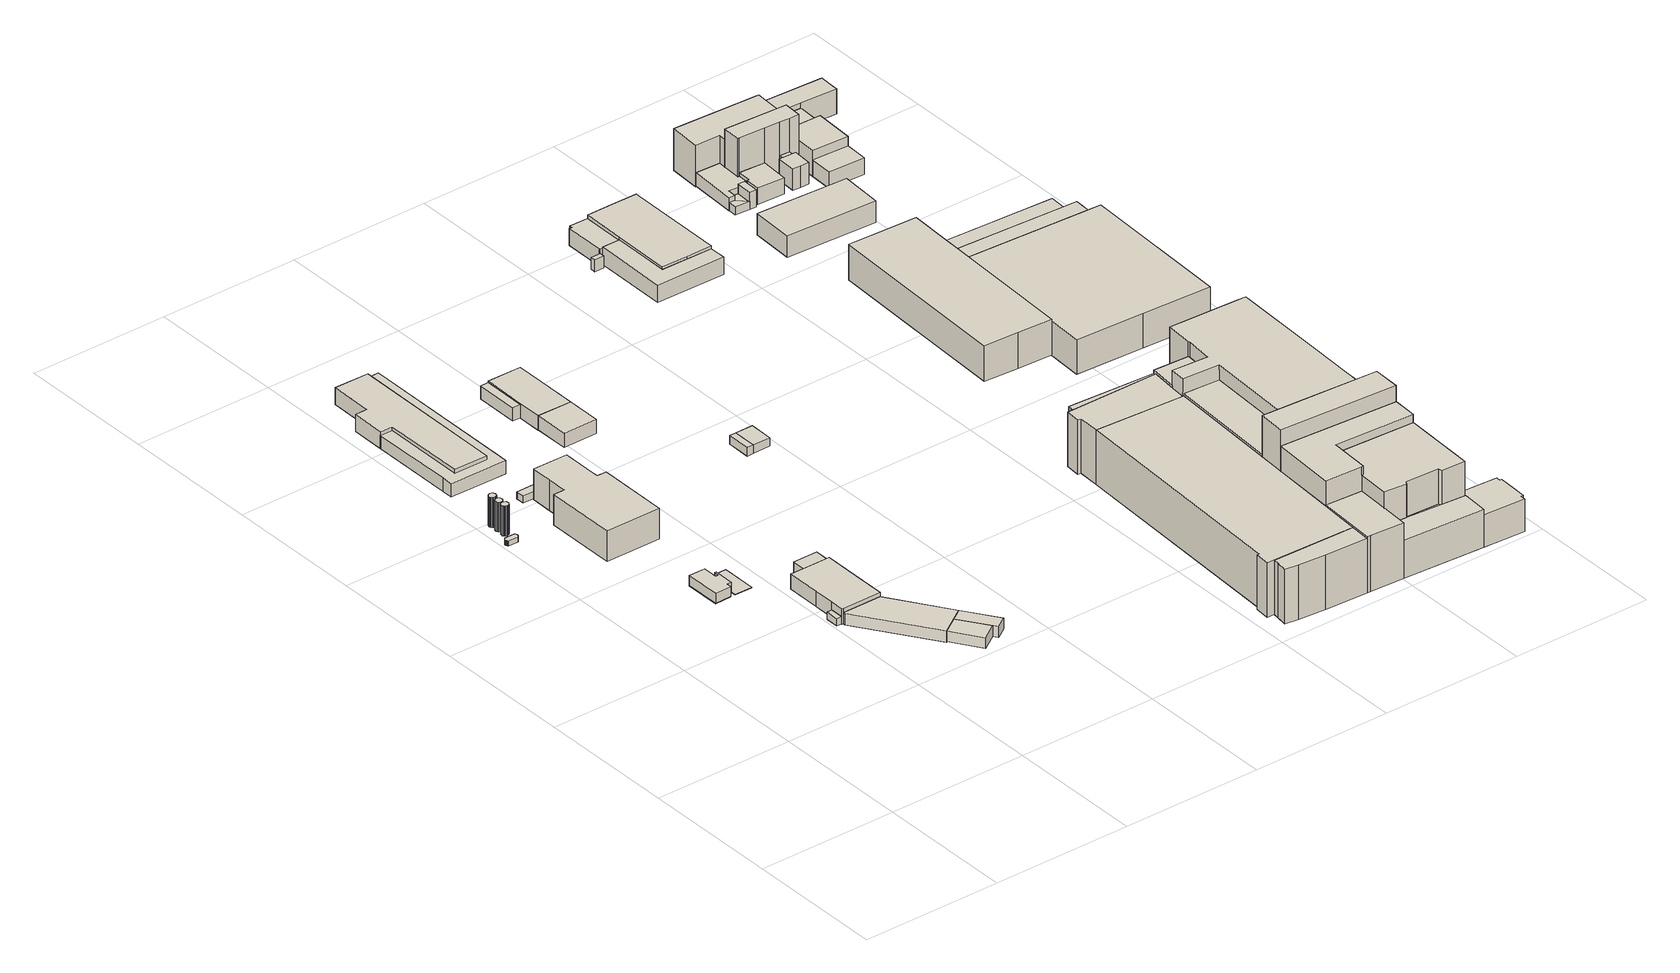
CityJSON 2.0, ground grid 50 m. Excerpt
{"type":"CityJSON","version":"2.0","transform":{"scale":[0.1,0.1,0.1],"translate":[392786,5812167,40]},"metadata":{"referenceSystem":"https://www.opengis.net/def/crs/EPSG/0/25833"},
"CityObjects":{
"building1":{"type":"Building","attributes":{"Gemeindeschluessel":"11000008","BezugspunktDach":"2200","function":"31001_2140","measuredHeight":1.79,"storeysAboveGround":1},"address":[{"country":"Germany","locality":"Berlin","thoroughfareNumber":"107 (11)","thoroughfareName":"Gradestraße"}],"geometry":[{"type":"Solid","lod":"1","boundaries":[[[[0,1,2,3,4,5,6,7,8,9,10,11,12,13,14,15]],[[16,17,18,19,20,21,22,23,24,25,26,27,28,29,30,31]],[[16,31,15,14]],[[17,16,14,13]],[[18,17,13,12]],[[19,18,12,11]],[[20,19,11,10]],[[21,20,10,9]],[[22,21,9,8]],[[23,22,8,7]],[[24,23,7,6]],[[25,24,6,5]],[[26,25,5,4]],[[27,26,4,3]],[[28,27,3,2]],[[29,28,2,1]],[[30,29,1,0]],[[31,30,0,15]]]]}]},
"building2":{"type":"Building","attributes":{"Gemeindeschluessel":"11000008","BezugspunktDach":"2200","function":"31001_2140","measuredHeight":10.68,"storeysAboveGround":2},"address":[{"country":"Germany","locality":"Berlin","thoroughfareNumber":"107 (10)","thoroughfareName":"Gradestraße"}],"geometry":[{"type":"Solid","lod":"1","boundaries":[[[[32,33,34,35,36,37,38,39,40,41,42,43,44,45,46,47,48,49,50,51,52]],[[53,54,55,56,57,58,59,60,61,62,63,64,65,66,67,68,69,70,71,72,73]],[[53,73,52,51]],[[54,53,51,50]],[[55,54,50,49]],[[56,55,49,48]],[[57,56,48,47]],[[58,57,47,46]],[[59,58,46,45]],[[60,59,45,44]],[[61,60,44,43]],[[62,61,43,42]],[[63,62,42,41]],[[64,63,41,40]],[[65,64,40,39]],[[66,65,39,38]],[[67,66,38,37]],[[68,67,37,36]],[[69,68,36,35]],[[70,69,35,34]],[[71,70,34,33]],[[72,71,33,32]],[[73,72,32,52]]]]}]},
"building3":{"type":"Building","attributes":{"Gemeindeschluessel":"11000008","BezugspunktDach":"2200","function":"31001_2140","measuredHeight":10.46,"storeysAboveGround":2},"address":[{"country":"Germany","locality":"Berlin","thoroughfareNumber":"107 (9)","thoroughfareName":"Gradestraße"}],"geometry":[{"type":"Solid","lod":"1","boundaries":[[[[74,75,76,77,78,79,80,81,82,83,84,85,86,87,88,89,90,91,92,93]],[[94,95,96,97,98,99,100,101,102,103,104,105,106,107,108,109,110,111,112,113]],[[94,113,93,92]],[[95,94,92,91]],[[96,95,91,90]],[[97,96,90,89]],[[98,97,89,88]],[[99,98,88,87]],[[100,99,87,86]],[[101,100,86,85]],[[102,101,85,84]],[[103,102,84,83]],[[104,103,83,82]],[[105,104,82,81]],[[106,105,81,80]],[[107,106,80,79]],[[108,107,79,78]],[[109,108,78,77]],[[110,109,77,76]],[[111,110,76,75]],[[112,111,75,74]],[[113,112,74,93]]]]}]},
"building4":{"type":"Building","attributes":{"Gemeindeschluessel":"11000008","BezugspunktDach":"2200","function":"31001_2140","measuredHeight":10.64,"storeysAboveGround":2},"address":[{"country":"Germany","locality":"Berlin","thoroughfareNumber":"107 (8)","thoroughfareName":"Gradestraße"}],"geometry":[{"type":"Solid","lod":"1","boundaries":[[[[114,115,116,117,118,119,120,121,122,123,124,125,126,127,128,129,130,131,132,133]],[[134,135,136,137,138,139,140,141,142,143,144,145,146,147,148,149,150,151,152,153]],[[134,153,133,132]],[[135,134,132,131]],[[136,135,131,130]],[[137,136,130,129]],[[138,137,129,128]],[[139,138,128,127]],[[140,139,127,126]],[[141,140,126,125]],[[142,141,125,124]],[[143,142,124,123]],[[144,143,123,122]],[[145,144,122,121]],[[146,145,121,120]],[[147,146,120,119]],[[148,147,119,118]],[[149,148,118,117]],[[150,149,117,116]],[[151,150,116,115]],[[152,151,115,114]],[[153,152,114,133]]]]}]},
"building5":{"type":"Building","attributes":{"Gemeindeschluessel":"11000008","function":"31001_2141"},"address":[{"country":"Germany","locality":"Berlin","thoroughfareNumber":"107 (6)","thoroughfareName":"Gradestraße"}],"children":["building5-1","building5-2"]},
"building5-1":{"type":"BuildingPart","attributes":{"BezugspunktDach":"2200","measuredHeight":0.212,"storeysAboveGround":2},"parents":["building5"],"geometry":[{"type":"Solid","lod":"1","boundaries":[[[[154,155,156,157,158,159,160,161,162,163,164,165,166,167]],[[168,169,170,171,172,173,174,175,176,177,178,179,180,181]],[[168,181,167,166]],[[169,168,166,165]],[[170,169,165,164]],[[171,170,164,163]],[[172,171,163,162]],[[173,172,162,161]],[[174,173,161,160]],[[175,174,160,159]],[[176,175,159,158]],[[177,176,158,157]],[[178,177,157,156]],[[179,178,156,155]],[[180,179,155,154]],[[181,180,154,167]]]]}]},
"building5-2":{"type":"BuildingPart","attributes":{"BezugspunktDach":"2200","measuredHeight":3.53,"storeysAboveGround":2},"parents":["building5"],"geometry":[{"type":"Solid","lod":"1","boundaries":[[[[182,183,184,185,186,187,188,189,190,191]],[[192,193,194,195,196,197,198,199,200,201]],[[192,201,191,190]],[[193,192,190,189]],[[194,193,189,188]],[[195,194,188,187]],[[196,195,187,186]],[[197,196,186,185]],[[198,197,185,184]],[[199,198,184,183]],[[200,199,183,182]],[[201,200,182,191]]]]}]},
"building6":{"type":"Building","attributes":{"Gemeindeschluessel":"11000008","BezugspunktDach":"2200","function":"51009_1610","measuredHeight":2.56,"storeysAboveGround":0},"address":[{"country":"Germany","locality":"Berlin"}],"geometry":[{"type":"Solid","lod":"1","boundaries":[[[[202,203,204,205]],[[206,207,208,209]],[[206,209,205,204]],[[207,206,204,203]],[[208,207,203,202]],[[209,208,202,205]]]]}]},
"building7":{"type":"Building","attributes":{"Gemeindeschluessel":"11000008","BezugspunktDach":"2200","function":"31001_2111","measuredHeight":10.96,"storeysAboveGround":4},"address":[{"country":"Germany","locality":"Berlin","thoroughfareNumber":"107 (3)","thoroughfareName":"Gradestraße"}],"geometry":[{"type":"Solid","lod":"1","boundaries":[[[[210,211,212,213,214,215,216,217,218,219,220,221]],[[222,223,224,225,226,227,228,229,230,231,232,233]],[[222,233,221,220]],[[223,222,220,219]],[[224,223,219,218]],[[225,224,218,217]],[[226,225,217,216]],[[227,226,216,215]],[[228,227,215,214]],[[229,228,214,213]],[[230,229,213,212]],[[231,230,212,211]],[[232,231,211,210]],[[233,232,210,221]]]]}]},
"building8":{"type":"Building","attributes":{"Gemeindeschluessel":"11000008","BezugspunktDach":"2200","function":"31001_2523","measuredHeight":2.46,"storeysAboveGround":1},"address":[{"country":"Germany","locality":"Berlin","thoroughfareNumber":"107 (15)","thoroughfareName":"Gradestraße"}],"geometry":[{"type":"Solid","lod":"1","boundaries":[[[[234,235,236,237]],[[238,239,240,241]],[[238,241,237,236]],[[239,238,236,235]],[[240,239,235,234]],[[241,240,234,237]]]]}]},
"building9":{"type":"Building","attributes":{"Gemeindeschluessel":"11000008","BezugspunktDach":"2200","function":"31001_2111","measuredHeight":6.05,"storeysAboveGround":2},"address":[{"country":"Germany","locality":"Berlin","thoroughfareNumber":"107 (1)","thoroughfareName":"Gradestraße"}],"geometry":[{"type":"Solid","lod":"1","boundaries":[[[[242,243,244,245,246,247,248,249,250]],[[251,252,253,254,255,256,257,258,259]],[[251,259,250,249]],[[252,251,249,248]],[[253,252,248,247]],[[254,253,247,246]],[[255,254,246,245]],[[256,255,245,244]],[[257,256,244,243]],[[258,257,243,242]],[[259,258,242,250]]]]}]},
"building10":{"type":"Building","attributes":{"Gemeindeschluessel":"11000008","BezugspunktDach":"2200","function":"31001_2111","measuredHeight":4.06,"storeysAboveGround":1},"address":[{"country":"Germany","locality":"Berlin","thoroughfareNumber":"107 (13)","thoroughfareName":"Gradestraße"}],"geometry":[{"type":"Solid","lod":"1","boundaries":[[[[260,261,262,263,264,265]],[[266,267,268,269,270,271]],[[266,271,265,264]],[[267,266,264,263]],[[268,267,263,262]],[[269,268,262,261]],[[270,269,261,260]],[[271,270,260,265]]]]}]},
"building11":{"type":"Building","attributes":{"Gemeindeschluessel":"11000008","BezugspunktDach":"2200","function":"51009_1610","measuredHeight":4.84,"storeysAboveGround":0},"address":[{"country":"Germany","locality":"Berlin"}],"geometry":[{"type":"Solid","lod":"1","boundaries":[[[[272,273,274,275,276,277,278,279,280,281,282]],[[283,284,285,286,287,288,289,290,291,292,293]],[[283,293,282,281]],[[284,283,281,280]],[[285,284,280,279]],[[286,285,279,278]],[[287,286,278,277]],[[288,287,277,276]],[[289,288,276,275]],[[290,289,275,274]],[[291,290,274,273]],[[292,291,273,272]],[[293,292,272,282]]]]}]},
"building12":{"type":"Building","attributes":{"Gemeindeschluessel":"11000008","function":"31001_2120"},"address":[{"country":"Germany","locality":"Berlin","thoroughfareNumber":"107 (7)","thoroughfareName":"Gradestraße"}],"children":["building12-1","building12-2"]},
"building12-1":{"type":"BuildingPart","attributes":{"BezugspunktDach":"2200","measuredHeight":6.55,"storeysAboveGround":2},"parents":["building12"],"geometry":[{"type":"Solid","lod":"1","boundaries":[[[[294,295,296,297,298,299,300,301,302,303]],[[208,207,304,305,306,307,308,309,310,311]],[[208,311,303,302]],[[207,208,302,301]],[[304,207,301,300]],[[305,304,300,299]],[[306,305,299,298]],[[307,312,313,306,298,297]],[[308,307,297,296]],[[309,308,296,295]],[[310,309,295,294]],[[311,310,294,303]],[[306,313,312,307]]]]}]},
"building12-2":{"type":"BuildingPart","attributes":{"BezugspunktDach":"2200","measuredHeight":4.3,"storeysAboveGround":2},"parents":["building12"],"geometry":[{"type":"Solid","lod":"1","boundaries":[[[[312,314,315,313]],[[316,317,307,306]],[[316,306,313,315]],[[317,316,315,314]],[[307,317,314,312]],[[306,307,312,313]]]]}]},
"building13":{"type":"Building","attributes":{"Gemeindeschluessel":"11000008","BezugspunktDach":"2200","function":"51009_1610","measuredHeight":3,"storeysAboveGround":0},"address":[{"country":"Germany","locality":"Berlin"}],"geometry":[{"type":"Solid","lod":"1","boundaries":[[[[318,319,320,321]],[[322,323,324,325]],[[322,325,321,320]],[[323,322,320,319]],[[324,323,319,318]],[[325,324,318,321]]]]}]},
"building14":{"type":"Building","attributes":{"Gemeindeschluessel":"11000008","BezugspunktDach":"2200","function":"31001_2142","measuredHeight":3.82,"storeysAboveGround":1},"address":[{"country":"Germany","locality":"Berlin","thoroughfareNumber":"107 (14)","thoroughfareName":"Gradestraße"}],"geometry":[{"type":"Solid","lod":"1","boundaries":[[[[326,327,261,260]],[[328,329,330,331]],[[328,331,260,261]],[[329,328,261,327]],[[330,329,327,326]],[[331,330,326,260]]]]}]},
"building15":{"type":"Building","attributes":{"Gemeindeschluessel":"11000008","BezugspunktDach":"2200","function":"51009_1610","measuredHeight":3.91,"storeysAboveGround":0},"address":[{"country":"Germany","locality":"Berlin"}],"geometry":[{"type":"Solid","lod":"1","boundaries":[[[[327,332,333,262,261]],[[334,335,336,337,338]],[[334,338,261,262]],[[335,334,262,333]],[[336,335,333,332]],[[337,336,332,327]],[[338,337,327,261]]]]}]},
"building16":{"type":"Building","attributes":{"Gemeindeschluessel":"11000008","BezugspunktDach":"2200","function":"51009_1610","measuredHeight":4.75,"storeysAboveGround":0},"address":[{"country":"Germany","locality":"Berlin"}],"geometry":[{"type":"Solid","lod":"1","boundaries":[[[[339,340,341,342]],[[343,344,345,346]],[[343,346,342,341]],[[344,343,341,340]],[[345,344,340,339]],[[346,345,339,342]]]]}]},
"building17":{"type":"Building","attributes":{"Gemeindeschluessel":"11000008","BezugspunktDach":"2200","function":"31001_2143","measuredHeight":5.09,"storeysAboveGround":1},"address":[{"country":"Germany","locality":"Berlin","thoroughfareNumber":"107 (12)","thoroughfareName":"Gradestraße"}],"geometry":[{"type":"Solid","lod":"1","boundaries":[[[[347,348,349,350]],[[351,352,353,354]],[[351,354,350,349]],[[352,351,349,348]],[[353,352,348,347]],[[354,353,347,350]]]]}]},
"building18":{"type":"Building","attributes":{"Gemeindeschluessel":"11000008","BezugspunktDach":"2200","function":"31001_2120","measuredHeight":5.24,"storeysAboveGround":2},"address":[{"country":"Germany","locality":"Berlin","thoroughfareNumber":"107 (2)","thoroughfareName":"Gradestraße"}],"geometry":[{"type":"Solid","lod":"1","boundaries":[[[[348,355,356,357,349]],[[345,344,358,359,360]],[[345,360,349,357]],[[344,345,357,356]],[[358,344,356,355]],[[359,358,355,348]],[[360,359,348,349]]]]}]},
"building19":{"type":"Building","attributes":{"Gemeindeschluessel":"11000008","BezugspunktDach":"2200","function":"51009_1610","measuredHeight":3.09,"storeysAboveGround":0},"address":[{"country":"Germany","locality":"Berlin"}],"geometry":[{"type":"Solid","lod":"1","boundaries":[[[[361,362,363,364]],[[365,366,367,368]],[[365,368,364,363]],[[366,365,363,362]],[[367,366,362,361]],[[368,367,361,364]]]]}]},
"building20":{"type":"Building","attributes":{"Gemeindeschluessel":"11000008","BezugspunktDach":"2200","function":"31001_2142","measuredHeight":2.98,"storeysAboveGround":1},"address":[{"country":"Germany","locality":"Berlin","thoroughfareNumber":"91 (3)","thoroughfareName":"Gradestraße"}],"geometry":[{"type":"Solid","lod":"1","boundaries":[[[[369,370,362,361]],[[371,372,373,374]],[[371,374,361,362]],[[372,371,362,370]],[[373,372,370,369]],[[374,373,369,361]]]]}]},
"building21":{"type":"Building","attributes":{"Gemeindeschluessel":"11000008","BezugspunktDach":"2200","function":"51009_1610","measuredHeight":4.28,"storeysAboveGround":0},"address":[{"country":"Germany","locality":"Berlin"}],"geometry":[{"type":"Solid","lod":"1","boundaries":[[[[375,376,377,378,379]],[[380,381,382,383,384]],[[380,384,379,378]],[[381,380,378,377]],[[382,381,377,376]],[[383,382,376,375]],[[384,383,375,379]]]]}]},
"building22":{"type":"Building","attributes":{"Gemeindeschluessel":"11000008","BezugspunktDach":"2200","function":"51009_1610","measuredHeight":6.29,"storeysAboveGround":0},"address":[{"country":"Germany","locality":"Berlin"}],"geometry":[{"type":"Solid","lod":"1","boundaries":[[[[385,386,387,388,389,390]],[[391,392,393,394,395,396]],[[391,396,390,389]],[[392,391,389,388]],[[393,392,388,387]],[[394,393,387,386]],[[395,394,386,385]],[[396,395,385,390]]]]}]},
"building23":{"type":"Building","attributes":{"Gemeindeschluessel":"11000008","function":"31001_2143"},"address":[{"country":"Germany","locality":"Berlin","thoroughfareNumber":"91 (1)","thoroughfareName":"Gradestraße"}],"children":["building23-1","building23-2"]},
"building23-1":{"type":"BuildingPart","attributes":{"BezugspunktDach":"2200","measuredHeight":8.19,"storeysAboveGround":1},"parents":["building23"],"geometry":[{"type":"Solid","lod":"1","boundaries":[[[[397,398,399,400,401,402,403,404,405]],[[392,406,407,408,409,410,394,411,393]],[[392,393,405,404]],[[406,412,413,392,404,403]],[[407,406,403,402]],[[408,407,402,401]],[[409,408,401,400]],[[410,409,400,399]],[[394,410,399,398]],[[411,394,398,397]],[[393,411,397,405]],[[392,413,412,406]]]]}]},
"building23-2":{"type":"BuildingPart","attributes":{"BezugspunktDach":"2200","measuredHeight":6.04,"storeysAboveGround":1},"parents":["building23"],"geometry":[{"type":"Solid","lod":"1","boundaries":[[[[414,415,413,412,416,417,418,419]],[[420,421,422,406,392,391,423,424]],[[420,424,419,418]],[[421,420,418,417]],[[422,421,417,416]],[[406,422,416,412]],[[391,392,413,415]],[[423,391,415,414]],[[424,423,414,419]],[[392,406,412,413]]]]}]},
"building24":{"type":"Building","attributes":{"Gemeindeschluessel":"11000008","function":"31001_2621"},"address":[{"country":"Germany","locality":"Berlin","thoroughfareNumber":"81 (2)","thoroughfareName":"Gradestraße"}],"children":["building24-1","building24-2","building24-3","building24-4","building24-5","building24-6","building24-7","building24-8","building24-9","building24-10","building24-11","building24-12","building24-13","building24-14","building24-15","building24-16"]},
"building24-1":{"type":"BuildingPart","attributes":{"BezugspunktDach":"2200","measuredHeight":19.43,"storeysAboveGround":6},"parents":["building24"],"geometry":[{"type":"MultiSurface","lod":"1","boundaries":[[[425,426,427,428,429,430,431,432,433,434,435]],[[436,437,438,439,440,441,442,443,444,445,446]],[[436,446,435,434]],[[437,436,434,433]],[[438,437,433,432]],[[440,439,431,430]],[[442,441,447,448,449]],[[446,445,425,435]],[[439,438,432,431]],[[441,440,430,429]],[[449,448,447,429,428]],[[442,428,450]],[[451,450,428,427]],[[444,426,425,445]]]}]},
"building24-2":{"type":"BuildingPart","attributes":{"BezugspunktDach":"2200","measuredHeight":19.5,"storeysAboveGround":6},"parents":["building24"],"geometry":[{"type":"MultiSurface","lod":"1","boundaries":[[[452,453,454,426,425,455,456]],[[457,445,444,458,459,460,461]],[[457,461,456,455]],[[445,457,455,425]],[[426,462,444]],[[459,458,454,453]],[[460,459,453,452]],[[461,460,452,456]],[[444,445,425,426]]]}]},
"building24-3":{"type":"BuildingPart","attributes":{"BezugspunktDach":"2200","measuredHeight":20.32,"storeysAboveGround":6},"parents":["building24"],"geometry":[{"type":"MultiSurface","lod":"1","boundaries":[[[463,464,465,466]],[[440,467,468,441]],[[440,430,429,469,466,465]],[[468,467,464,470,471]],[[441,468,472,448]],[[441,469,429,430,440]],[[471,470,464,463]],[[448,472,463,466]]]}]},
"building24-4":{"type":"BuildingPart","attributes":{"BezugspunktDach":"2200","measuredHeight":19.46,"storeysAboveGround":6},"parents":["building24"],"geometry":[{"type":"MultiSurface","lod":"1","boundaries":[[[473,432,431,474,475,476,477,478]],[[479,480,481,482,439,438,483,484]],[[479,484,478,477]],[[480,479,477,476]],[[485,486,476,475]],[[431,487,431,432]],[[483,438,432,473]],[[484,483,473,478]],[[481,480,486,485]],[[475,474,482,481]],[[488,489,431]],[[438,439,487,431,432]]]}]},
"building24-5":{"type":"BuildingPart","attributes":{"BezugspunktDach":"2200","measuredHeight":20.29,"storeysAboveGround":6},"parents":["building24"],"geometry":[{"type":"MultiSurface","lod":"1","boundaries":[[[490,491,492,493,494]],[[495,496,497,498,482]],[[495,481,475,474,482,494,493],[499,495,500,501,485,481]],[[496,495,493,492]],[[497,496,502,503,491]],[[498,497,504,503,505,490]],[[482,498,505,506,494]],[[482,474,475,481]],[[500,495,499,501]],[[499,481,485,501]],[[492,491,503,502]],[[491,490,505,503,504]],[[490,494,506,505]]]}]},
"building24-6":{"type":"BuildingPart","attributes":{"BezugspunktDach":"2200","measuredHeight":25.58,"storeysAboveGround":6},"parents":["building24"],"geometry":[{"type":"MultiSurface","lod":"1","boundaries":[[[507,508,509,510,511,512,513,514,515,516,517,518,519,520,521,522,523]],[[506,505,503,502,524,525,526,527,528,529,530,531,532,533,471,470,489]],[[506,474,431,523,522]],[[490,494,522,521]],[[491,490,534,521,520]],[[502,492,491,535,520,519]],[[524,502,519,518]],[[536,537,525,524,518,517]],[[538,536,537,539,526,525,517,516]],[[527,526,539,540,541,538,516,515]],[[528,527,515,514]],[[529,528,514,513]],[[530,529,513,512]],[[542,543,531,530,512,511]],[[544,542,511,510]],[[532,531,545,543,546]],[[533,532,510,509]],[[471,533,509,547,472]],[[464,463,508,507]],[[431,430,465,464,507,523]],[[489,488,431,474,506]],[[505,506,548,494,490]],[[503,505,534,490,491]],[[503,535,491,492,502]],[[538,541,540,539]],[[545,543,546,543,542]],[[472,547,509,508]],[[549,470,471,550,463,464]],[[489,551,430,431]],[[551,470,464,465,430]]]}]},
"building24-7":{"type":"BuildingPart","attributes":{"BezugspunktDach":"2200","measuredHeight":34.12,"storeysAboveGround":6},"parents":["building24"],"geometry":[{"type":"MultiSurface","lod":"1","boundaries":[[[552,553,554,555,556]],[[448,472,547,557,449]],[[429,428,449,556,555]],[[463,466,555,554]],[[509,508,554,553]],[[557,547,553,552]],[[449,558,559,560,552,556]],[[448,449,428,429]],[[472,448,466,463]],[[547,472,561,508,509]],[[557,560,559,558,449]]]}]},
"building24-8":{"type":"BuildingPart","attributes":{"BezugspunktDach":"2200","measuredHeight":28.49,"storeysAboveGround":6},"parents":["building24"],"geometry":[{"type":"MultiSurface","lod":"1","boundaries":[[[562,563,564,565,559,558,566]],[[450,567,568,569,570,571,451]],[[428,427,451,566,558]],[[567,450,572,449,557]],[[568,567,559,565]],[[573,574,565,564]],[[575,573,576,564,563]],[[577,575,563,562]],[[578,579,571,562,566]],[[450,451,427,428]],[[557,449,572,558,559]],[[569,568,574,573]],[[580,570,569,576,573,575]],[[571,570,575,577]],[[451,571,579,578]]]}]},
"building24-9":{"type":"BuildingPart","attributes":{"BezugspunktDach":"2200","measuredHeight":25.77,"storeysAboveGround":6},"parents":["building24"],"geometry":[{"type":"MultiSurface","lod":"1","boundaries":[[[581,582,583,584,585,586,574,573,575,577,587]],[[588,589,590,591,592,593,594,595,596,597,598]],[[588,598,588,579,599,587,577]],[[589,588,577,571,570]],[[590,589,575,570,569]],[[591,590,573,569,568,574]],[[592,591,574,586]],[[600,601,602,603,593,592,586,585]],[[604,605,585,584]],[[594,593,603,606]],[[607,608,604,609,584,583]],[[595,594,606,610]],[[611,608,583,582]],[[596,595,610,612]],[[613,611,614,582,581]],[[597,596,612,615]],[[598,597,581,587],[615,616,617,618]],[[599,579,588,598]],[[570,571,577,575]],[[569,570,575,573]],[[574,568,569,573]],[[603,602,601,600]],[[606,603,605,604]],[[610,606,609,604,608,607]],[[612,610,608,611]],[[615,612,614,611,613]],[[617,616,615,618]]]}]},
"building24-10":{"type":"BuildingPart","attributes":{"BezugspunktDach":"2200","measuredHeight":19.68,"storeysAboveGround":6},"parents":["building24"],"geometry":[{"type":"Solid","lod":"1","boundaries":[[[[485,501,500,619,620,486]],[[621,622,495,499,481,480]],[[621,480,486,620]],[[622,621,620,619]],[[495,622,619,500]],[[481,499,501,485]],[[499,495,500,501]],[[480,481,485,486]]]]}]},
"building24-11":{"type":"BuildingPart","attributes":{"BezugspunktDach":"2200","measuredHeight":19.99,"storeysAboveGround":6},"parents":["building24"],"geometry":[{"type":"MultiSurface","lod":"1","boundaries":[[[623,624,599,579,578,625]],[[443,588,598,626,627,458]],[[427,426,454,458,625,578]],[[588,443,451,571]],[[628,629,617,616,630,631,626,598,599,624]],[[627,626,624,623]],[[458,627,623,625]],[[443,444,426,427]],[[462,444,458,454,426]],[[571,451,578,579]],[[588,579,599,598]],[[631,630,629,628]],[[630,616,617,629]]]}]},
"building24-12":{"type":"BuildingPart","attributes":{"BezugspunktDach":"2200","measuredHeight":13.08,"storeysAboveGround":6},"parents":["building24"],"geometry":[{"type":"MultiSurface","lod":"1","boundaries":[[[632,605,604,608,611,613]],[[612,610,606,603,633,615]],[[634,600,603,605,632]],[[612,615,613,611]],[[612,611,608,610]],[[606,610,635,608,604]],[[603,606,604,605]],[[633,603,600,634]],[[636,615,633,632,613]]]}]},
"building24-13":{"type":"BuildingPart","attributes":{"BezugspunktDach":"2200","measuredHeight":23.39,"storeysAboveGround":6},"parents":["building24"],"geometry":[{"type":"Solid","lod":"1","boundaries":[[[[637,638,542,544]],[[543,639,640,546]],[[639,543,542,638]],[[640,639,638,637]],[[546,640,637,544]],[[543,546,544,542]]]]}]},
"building24-14":{"type":"BuildingPart","attributes":{"BezugspunktDach":"2200","measuredHeight":18.61,"storeysAboveGround":6},"parents":["building24"],"geometry":[{"type":"Solid","lod":"1","boundaries":[[[[538,541,641,642,643,644,645,536]],[[646,647,648,649,650,540,539,537]],[[646,537,536,645]],[[647,646,645,644]],[[648,647,644,643]],[[649,648,643,642]],[[650,649,642,641]],[[540,650,641,541]],[[539,540,541,538]],[[537,539,538,536]]]]}]},
"building24-15":{"type":"BuildingPart","attributes":{"BezugspunktDach":"2200","measuredHeight":14,"storeysAboveGround":6},"parents":["building24"],"geometry":[{"type":"MultiSurface","lod":"1","boundaries":[[[651,652,653,618,617,629,628]],[[630,616,615,633,654,655,631]],[[632,613,618,653]],[[656,657,634,633,653,652]],[[655,654,652,651],[658,656,654,655]],[[631,655,651,628]],[[630,631,628,629]],[[659,616,630,629,617]],[[660,615,616,661,617,618]],[[633,615,613,632]],[[654,662,663,657,656]],[[663,664,633,634,657]],[[656,658,655,654]]]}]},
"building24-16":{"type":"BuildingPart","attributes":{"BezugspunktDach":"2200","measuredHeight":15.4,"storeysAboveGround":6},"parents":["building24"],"geometry":[{"type":"MultiSurface","lod":"1","boundaries":[[[665,666,667,668,669,670,671,672,601,600,657,658]],[[663,603,602,673,674,675,676,677,678,679,680,655]],[[673,602,601,672]],[[674,673,672,671]],[[675,674,671,670]],[[676,675,670,669]],[[677,676,669,668]],[[678,677,668,667]],[[679,678,667,666]],[[680,679,666,665]],[[655,680,665,658]],[[663,654,656,657]],[[655,658,656,654]],[[603,633,634,600]],[[663,657,634,633]],[[681,602,603,600,601]]]}]},
"building25":{"type":"Building","attributes":{"Gemeindeschluessel":"11000008","BezugspunktDach":"2200","function":"31001_2143","measuredHeight":13.91,"storeysAboveGround":4},"address":[{"country":"Germany","locality":"Berlin","thoroughfareNumber":"83 (5)","thoroughfareName":"Gradestraße"}],"geometry":[{"type":"Solid","lod":"1","boundaries":[[[[682,683,684,685,686,687,688]],[[689,690,691,692,693,694,695]],[[689,695,688,687]],[[690,689,687,686]],[[691,690,686,685]],[[692,691,685,684]],[[693,692,684,683]],[[694,693,683,682]],[[695,694,682,688]]]]}]},
"building26":{"type":"Building","attributes":{"Gemeindeschluessel":"11000008","function":"51009_1610"},"address":[{"country":"Germany","locality":"Berlin"}],"children":["building26-1","building26-2"]},
"building26-1":{"type":"BuildingPart","attributes":{"BezugspunktDach":"2200","measuredHeight":2.44,"storeysAboveGround":0},"parents":["building26"],"geometry":[{"type":"MultiSurface","lod":"1","boundaries":[[[696,697,698,699,700]],[[701,702,703,704,705]],[[701,705,700,699]],[[702,701,699,698]],[[703,702,698,697]],[[704,703,697,696]],[[705,704,696,700,706]]]}]},
"building26-2":{"type":"BuildingPart","attributes":{"BezugspunktDach":"2200","measuredHeight":2.94,"storeysAboveGround":0},"parents":["building26"],"geometry":[{"type":"MultiSurface","lod":"1","boundaries":[[[707,708,709,710]],[[711,705,704,712]],[[711,712,710,709]],[[705,711,709,708]],[[696,700,705,708,707]],[[712,704,707,710]],[[704,705,700,696]]]}]},
"building27":{"type":"Building","attributes":{"Gemeindeschluessel":"11000008","BezugspunktDach":"2200","function":"31001_2100","measuredHeight":5.99,"storeysAboveGround":1},"address":[{"country":"Germany","locality":"Berlin","thoroughfareNumber":"83 (3)","thoroughfareName":"Gradestraße"}],"geometry":[{"type":"Solid","lod":"1","boundaries":[[[[713,714,715,716]],[[703,717,718,704]],[[703,704,716,715]],[[717,703,715,714]],[[718,717,714,713]],[[704,718,713,716]]]]}]},
"building28":{"type":"Building","attributes":{"Gemeindeschluessel":"11000008","BezugspunktDach":"2200","function":"31001_2143","measuredHeight":7.69,"storeysAboveGround":2},"address":[{"country":"Germany","locality":"Berlin","thoroughfareNumber":"83 (4)","thoroughfareName":"Gradestraße"}],"geometry":[{"type":"Solid","lod":"1","boundaries":[[[[719,720,721,722]],[[723,724,725,726]],[[723,726,722,721]],[[724,723,721,720]],[[725,724,720,719]],[[726,725,719,722]]]]}]},
"building29":{"type":"Building","attributes":{"Gemeindeschluessel":"11000008","BezugspunktDach":"2200","function":"51009_1610","measuredHeight":5.78,"storeysAboveGround":0},"address":[{"country":"Germany","locality":"Berlin"}],"geometry":[{"type":"Solid","lod":"1","boundaries":[[[[727,728,729,730,731,732]],[[733,734,735,736,737,738]],[[733,738,732,731]],[[734,733,731,730]],[[735,734,730,729]],[[736,735,729,728]],[[737,736,728,727]],[[738,737,727,732]]]]}]},
"building30":{"type":"Building","attributes":{"Gemeindeschluessel":"11000008","function":"31001_2621"},"address":[{"country":"Germany","locality":"Berlin","thoroughfareNumber":"83 (6)","thoroughfareName":"Gradestraße"}],"children":["building30-1","building30-2","building30-3"]},
"building30-1":{"type":"BuildingPart","attributes":{"BezugspunktDach":"2200","measuredHeight":14.54,"storeysAboveGround":1},"parents":["building30"],"geometry":[{"type":"Solid","lod":"1","boundaries":[[[[739,740,741,742,743,744,745,746]],[[747,748,749,750,751,752,753,754]],[[747,754,746,745]],[[748,747,745,744]],[[751,750,742,741]],[[752,751,741,740]],[[753,752,740,739]],[[754,753,739,746]],[[749,748,744,743]],[[750,749,743,742]]]]}]},
"building30-2":{"type":"BuildingPart","attributes":{"BezugspunktDach":"2200","measuredHeight":12.9,"storeysAboveGround":1},"parents":["building30"],"geometry":[{"type":"MultiSurface","lod":"1","boundaries":[[[755,756,757,758,759,760,761]],[[762,763,764,765,766,750,748]],[[762,748,761,760]],[[763,762,760,759]],[[767,759,758]],[[765,764,758,757]],[[766,765,757,756]],[[750,766,756,755]],[[748,744,743,742,755,761]],[[764,768,767,758]],[[768,763,759,767]],[[749,743,744,748]],[[742,743,749,750]]]}]},
"building30-3":{"type":"BuildingPart","attributes":{"BezugspunktDach":"2200","measuredHeight":14.14,"storeysAboveGround":1},"parents":["building30"],"geometry":[{"type":"MultiSurface","lod":"1","boundaries":[[[767,758,769,770,771,772,773,759]],[[774,775,776,777,778,764,768,763]],[[774,763,759,773]],[[775,774,773,772]],[[776,775,772,771]],[[777,776,771,770]],[[778,777,770,769]],[[764,778,769,758]],[[768,764,779,758,767]],[[763,768,767,759]]]}]},
"building31":{"type":"Building","attributes":{"Gemeindeschluessel":"11000008","function":"51009_1610"},"address":[{"country":"Germany","locality":"Berlin"}],"children":["building31-1","building31-2"]},
"building31-1":{"type":"BuildingPart","attributes":{"BezugspunktDach":"2200","measuredHeight":9.23,"storeysAboveGround":0},"parents":["building31"],"geometry":[{"type":"MultiSurface","lod":"1","boundaries":[[[780,781,782,783,784]],[[785,786,787,788,789]],[[785,789,784,783]],[[786,790,791,792,785,783,782]],[[787,786,782,781]],[[788,787,781,780]],[[789,788,780,784]],[[792,791,790,786]]]}]},
"building31-2":{"type":"BuildingPart","attributes":{"BezugspunktDach":"2200","measuredHeight":6.27,"storeysAboveGround":0},"parents":["building31"],"geometry":[{"type":"Solid","lod":"1","boundaries":[[[[790,793,794,791]],[[795,796,786,792]],[[795,792,791,794]],[[796,795,794,793]],[[786,796,793,790]],[[792,786,790,791]]]]}]},
"building32":{"type":"Building","attributes":{"Gemeindeschluessel":"11000008","function":"31001_2600"},"address":[{"country":"Germany","locality":"Berlin","thoroughfareNumber":"83","thoroughfareName":"Gradestraße"}],"children":["building32-1","building32-2","building32-3","building32-4","building32-5","building32-6","building32-7"]},
"building32-1":{"type":"BuildingPart","attributes":{"BezugspunktDach":"2200","measuredHeight":18.2,"storeysAboveGround":6},"parents":["building32"],"geometry":[{"type":"MultiSurface","lod":"1","boundaries":[[[797,798,799,800,801,802,803,804]],[[805,806,807,796,795,736,735,808]],[[809,810,808,804,803]],[[806,811,812,803,802]],[[813,814,815,802,801]],[[796,807,801,800]],[[795,796,800,799]],[[736,795,799,798]],[[735,736,798,797]],[[810,816,797,804]],[[805,808,810,809]],[[805,812,811,806]],[[817,807,806,815,814,813]],[[808,735,816,810]]]}]},
"building32-2":{"type":"BuildingPart","attributes":{"BezugspunktDach":"2200","measuredHeight":8.87,"storeysAboveGround":6},"parents":["building32"],"geometry":[{"type":"MultiSurface","lod":"1","boundaries":[[[818,819,820,821,822,823,824,825]],[[826,827,828,829,830,831,832,833]],[[826,833,825,824]],[[827,826,824,823]],[[828,827,823,822]],[[829,828,822,821]],[[830,829,821,820]],[[834,835,836,837,834,831,830,820,819]],[[837,836,835,834]],[[832,831,838,819,818]],[[833,832,818,825,839]]]}]},
"building32-3":{"type":"BuildingPart","attributes":{"BezugspunktDach":"2200","measuredHeight":14.85,"storeysAboveGround":6},"parents":["building32"],"geometry":[{"type":"MultiSurface","lod":"1","boundaries":[[[840,812,811,841,842,843,844,845,846]],[[847,848,849,850,851,852,853,854,855]],[[847,855,846,845]],[[848,847,845,844]],[[818,825,833,832,849,848,844,843]],[[819,818,832,831,850,849,843,842]],[[851,850,834,856,857,858,859,835,842,841]],[[814,860,861,862,852,851,841,811]],[[853,852,811,806,805]],[[863,864,809,812,840]],[[854,853,865,866,867]],[[868,864,867,869,855,854,840,846]],[[832,833,825,818]],[[831,832,818,819]],[[858,857,856,859]],[[835,859,856,834]],[[862,861,860,814]],[[805,806,811,812]],[[867,866,865,809,864,863]],[[869,867,864,868]]]}]},
"building32-4":{"type":"BuildingPart","attributes":{"BezugspunktDach":"2200","measuredHeight":5.95,"storeysAboveGround":6},"parents":["building32"],"geometry":[{"type":"Solid","lod":"1","boundaries":[[[[870,871,872,873]],[[874,875,876,877]],[[874,877,873,872]],[[876,875,871,870]],[[877,876,870,873]],[[875,874,872,871]]]]}]},
"building32-5":{"type":"BuildingPart","attributes":{"BezugspunktDach":"2200","measuredHeight":4.62,"storeysAboveGround":6},"parents":["building32"],"geometry":[{"type":"MultiSurface","lod":"1","boundaries":[[[878,879,880,881,882,816,810,809,864,868,883]],[[869,867,866,884,885,886,887,888,889,890,891]],[[869,891,883,868]],[[884,866,809,805,808,810]],[[885,884,810,808,735]],[[886,885,816,882]],[[887,886,882,881]],[[888,887,881,880]],[[889,888,880,879]],[[890,889,879,878]],[[891,890,878,883]],[[867,869,868,864]],[[892,866,867,864,809]],[[810,808,805,809]],[[735,808,810,816]]]}]},
"building32-6":{"type":"BuildingPart","attributes":{"BezugspunktDach":"2200","measuredHeight":9.27,"storeysAboveGround":6},"parents":["building32"],"geometry":[{"type":"MultiSurface","lod":"1","boundaries":[[[893,894,860,814,813,895]],[[896,862,861,897,898,899]],[[896,899,895,813]],[[862,896,900,807,806]],[[901,858,857,902,897,861,860,894]],[[898,897,894,893]],[[872,871,875,874,899,898,893,895]],[[806,807,900,813,814]],[[862,814,860,861]],[[902,857,858,901]],[[874,875,871,872]]]}]},
"building32-7":{"type":"BuildingPart","attributes":{"BezugspunktDach":"2200","measuredHeight":7.57,"storeysAboveGround":6},"parents":["building32"],"geometry":[{"type":"MultiSurface","lod":"1","boundaries":[[[901,836,835,859,858]],[[856,834,837,902,857]],[[902,837,836,901]],[[856,857,858,859]],[[903,834,856,859,835]],[[837,834,835,836]],[[904,857,902,901,858]]]}]}
},
"vertices":[
[9,1863,32],[11,1860,32],[13,1858,32],[49,1858,32],[51,1860,32],[53,1863,32],[54,1866,32],[54,1869,32],[53,1872,32],[51,1875,32],[49,1877,32],[13,1877,32],[11,1875,32],[9,1872,32],[8,1869,32],[8,1866,32],[8,1869,14],[9,1872,14],[11,1875,14],[13,1877,14],[49,1877,14],[51,1875,14],[53,1872,14],[54,1869,14],[54,1866,14],[53,1863,14],[51,1860,14],[49,1858,14],[13,1858,14],[11,1860,14],[9,1863,14],[8,1866,14],
[34,1915,120],[36,1912,120],[38,1909,120],[41,1907,120],[45,1906,120],[48,1906,120],[52,1907,120],[55,1909,120],[57,1912,120],[59,1915,120],[59,1919,120],[59,1922,120],[57,1926,120],[54,1928,120],[51,1930,120],[47,1931,120],[44,1931,120],[40,1929,120],[37,1927,120],[35,1924,120],[34,1919,120],[35,1924,13],[37,1927,13],[40,1929,13],[44,1931,13],[47,1931,13],[51,1930,13],[54,1928,13],[57,1926,13],[59,1922,13],[59,1919,13],[59,1915,13],[57,1912,13],[55,1909,13],[52,1907,13],[48,1906,13],[45,1906,13],[41,1907,13],[38,1909,13],[36,1912,13],[34,1915,13],[34,1919,13],
[35,1945,118],[37,1941,118],[39,1938,118],[43,1937,118],[46,1936,118],[50,1936,118],[54,1938,118],[56,1941,118],[58,1944,118],[59,1948,118],[59,1951,118],[57,1955,118],[55,1958,118],[52,1960,118],[48,1961,118],[44,1960,118],[41,1959,118],[38,1957,118],[36,1954,118],[34,1948,118],[36,1954,13],[38,1957,13],[41,1959,13],[44,1960,13],[48,1961,13],[52,1960,13],[55,1958,13],[57,1955,13],[59,1951,13],[59,1948,13],[58,1944,13],[56,1941,13],[54,1938,13],[50,1936,13],[46,1936,13],[43,1937,13],[39,1938,13],[37,1941,13],[35,1945,13],[34,1948,13],
[35,1975,120],[37,1971,120],[40,1969,120],[43,1967,120],[47,1966,120],[51,1967,120],[54,1969,120],[57,1971,120],[59,1975,120],[59,1981,120],[58,1984,120],[56,1987,120],[53,1990,120],[50,1991,120],[46,1991,120],[42,1990,120],[39,1988,120],[36,1986,120],[35,1982,120],[34,1978,120],[35,1982,13],[36,1986,13],[39,1988,13],[42,1990,13],[46,1991,13],[50,1991,13],[53,1990,13],[56,1987,13],[58,1984,13],[59,1981,13],[59,1975,13],[57,1971,13],[54,1969,13],[51,1967,13],[47,1966,13],[43,1967,13],[40,1969,13],[37,1971,13],[35,1975,13],[34,1978,13],
[360,1224,13],[360,1243,13],[377,1243,13],[377,1225,13],[441,1225,13],[441,1350,13],[377,1350,13],[377,1316,13],[372,1316,13],[372,1299,13],[360,1298,13],[361,1351,13],[301,1351,13],[301,1224,13],[301,1351,11],[361,1351,11],[360,1298,11],[372,1299,11],[372,1316,11],[377,1316,11],[377,1350,11],[441,1350,11],[441,1225,11],[377,1225,11],[377,1243,11],[360,1243,11],[360,1224,11],[301,1224,11],
[360,1224,48],[360,1243,48],[377,1243,48],[377,1316,48],[372,1316,48],[372,1299,48],[360,1298,48],[361,1351,48],[301,1351,48],[301,1224,48],[301,1351,12],[361,1351,12],[360,1298,12],[372,1299,12],[372,1316,12],[377,1316,12],[377,1243,12],[360,1243,12],[360,1224,12],[301,1224,12],
[525,899,39],[525,946,39],[507,946,39],[507,899,39],[507,946,13],[525,946,13],[525,899,13],[507,899,13],
[392,1608,121],[393,1865,121],[374,1865,121],[359,1866,121],[359,1886,121],[359,2013,121],[234,2014,121],[234,2011,121],[233,1935,121],[233,1866,121],[193,1866,121],[192,1609,121],[193,1866,11],[233,1866,11],[233,1935,11],[234,2011,11],[234,2014,11],[359,2013,11],[359,1886,11],[359,1866,11],[374,1865,11],[393,1865,11],[392,1608,11],[192,1609,11],
[197,2019,36],[262,2019,36],[262,2049,36],[197,2049,36],[262,2049,11],[262,2019,11],[197,2019,11],[197,2049,11],
[95,2521,71],[94,2219,71],[217,2218,71],[220,2793,71],[220,2795,71],[97,2796,71],[96,2643,71],[52,2643,71],[51,2521,71],[52,2643,10],[96,2643,10],[97,2796,10],[220,2795,10],[220,2793,10],[217,2218,10],[94,2219,10],[95,2521,10],[51,2521,10],
[710,625,52],[767,663,52],[809,691,52],[672,897,52],[531,897,52],[531,892,52],[531,897,11],[672,897,11],[809,691,11],[767,663,11],[710,625,11],[531,892,11],
[257,2178,59],[257,2218,59],[260,2793,59],[220,2793,59],[217,2218,59],[94,2219,59],[95,2521,59],[51,2521,59],[50,2521,59],[49,2219,59],[49,2179,59],[49,2219,11],[50,2521,11],[51,2521,11],[95,2521,11],[94,2219,11],[217,2218,11],[220,2793,11],[260,2793,11],[257,2218,11],[257,2178,11],[49,2179,11],
[531,897,67],[672,897,67],[672,1020,67],[673,1144,67],[586,1144,67],[526,1144,67],[525,1021,67],[525,946,67],[525,899,67],[525,897,67],[525,1021,13],[526,1144,13],[586,1144,13],[673,1144,13],[672,1020,13],[672,897,13],[531,897,13],[525,897,13],[673,1144,56],[586,1144,56],
[673,1204,56],[586,1204,56],[586,1204,13],[673,1204,13],
[374,1865,44],[375,1886,44],[359,1886,44],[359,1866,44],[359,1886,14],[375,1886,14],[374,1865,14],[359,1866,14],
[778,522,52],[836,561,52],[767,663,14],[836,561,14],[778,522,14],[710,625,14],
[847,545,52],[888,573,52],[809,691,13],[888,573,13],[847,545,13],[836,561,13],[767,663,13],
[484,2392,58],[485,2547,58],[457,2547,58],[456,2392,58],[457,2547,10],[485,2547,10],[484,2392,10],[456,2392,10],
[607,2180,63],[607,2303,63],[484,2304,63],[483,2180,63],[484,2304,12],[607,2303,12],[607,2180,12],[483,2180,12],
[608,2547,63],[485,2547,63],[484,2392,63],[608,2547,10],[607,2303,10],[484,2304,10],
[911,1805,38],[911,1890,38],[888,1890,38],[888,1805,38],[888,1890,7],[911,1890,7],[911,1805,7],[888,1805,7],
[974,1805,38],[975,1890,38],[911,1890,8],[975,1890,8],[974,1805,8],[911,1805,8],
[1199,2883,51],[1199,2901,51],[1195,2901,51],[1164,2901,51],[1164,2883,51],[1164,2901,9],[1195,2901,9],[1199,2901,9],[1199,2883,9],[1164,2883,9],
[1458,2631,70],[1458,2690,70],[1271,2692,70],[1273,2901,70],[1208,2901,70],[1206,2633,70],[1208,2901,8],[1273,2901,8],[1271,2692,8],[1458,2690,8],[1458,2631,8],[1206,2633,8],
[1365,2691,80],[1458,2690,80],[1460,3049,80],[1461,3048,80],[1461,3054,80],[1367,3055,80],[1274,3055,80],[1273,2901,80],[1271,2692,80],[1274,3055,8],[1367,3055,8],[1461,3054,8],[1461,3048,8],[1460,3049,8],[1365,2691,8],[1274,3055,68],[1273,2901,68],
[1199,2901,68],[1208,2901,68],[1207,3056,68],[1206,3045,68],[1196,3045,68],[1195,2901,68],[1196,3045,8],[1206,3045,8],[1207,3056,8],[1199,2901,8],[1195,2901,8],
[1564,118,216],[1861,112,216],[1870,254,216],[1885,488,216],[1891,585,216],[1917,994,216],[1913,995,216],[1594,1012,216],[1550,173,216],[1541,172,216],[1537,118,216],[1541,172,21],[1550,173,21],[1594,1012,21],[1913,995,21],[1917,994,21],[1891,585,21],[1885,488,21],[1870,254,21],[1861,112,21],[1564,118,21],[1537,118,21],[1891,585,183],[1891,585,23],[1885,488,23],[1885,488,22],[1870,254,22],
[1604,50,216],[1703,44,216],[1856,37,216],[1561,96,216],[1556,57,216],[1561,96,21],[1856,37,21],[1703,44,21],[1604,50,21],[1556,57,21],[1861,112,119],
[2024,577,225],[2047,987,225],[1917,994,225],[1891,585,225],[2047,987,21],[2024,577,21],[1891,585,175],[2047,987,22],[2024,577,22],[2024,577,23],
[1598,1089,216],[1918,1052,216],[1927,1142,216],[1612,1142,216],[1590,1142,216],[1586,1090,216],[1590,1142,21],[1612,1142,21],[1927,1142,21],[1918,1052,21],[1598,1089,21],[1586,1090,21],[1927,1142,213],[1612,1142,213],[1913,995,135],[1913,995,88],[1913,995,22],
[2049,1043,224],[2056,1138,224],[2056,1146,224],[1928,1152,224],[1918,1052,224],[1928,1152,21],[2056,1146,21],[2056,1138,21],[2049,1043,21],[1928,1147,21],[1928,1152,213],[1928,1147,213],[2056,1146,22],[2056,1138,22],[2056,1138,86],[2049,1043,22],[1918,1052,22],
[2047,987,278],[2024,577,278],[2312,561,278],[2313,573,278],[2317,657,278],[2320,717,278],[2328,877,278],[2342,1181,278],[2344,1223,278],[2344,1231,278],[2313,1232,278],[2062,1243,278],[2056,1146,278],[2056,1138,278],[2049,1043,278],[1918,1052,278],[1913,995,278],[2062,1243,22],[2313,1232,22],[2344,1231,22],[2344,1223,22],[2342,1181,22],[2328,877,22],[2320,717,22],[2317,657,22],[2313,573,22],[2312,561,22],[2049,1043,117],[2056,1138,142],[2313,1232,209],[2313,1232,23],[2344,1231,209],[2344,1231,23],[2344,1223,23],[2344,1223,209],[2317,657,257],[2317,657,23],[2313,573,257],[2317,657,201],[2313,573,23],[2312,561,23],[1918,1052,86],[2047,987,155],[2024,577,120],[1917,994,22],
[2308,463,364],[2312,561,364],[2024,577,364],[1891,585,364],[1885,488,364],[2308,463,23],[1885,488,307],[2308,463,307],[2308,463,65],[2024,577,193],
[2003,246,307],[2009,246,307],[2017,389,307],[2304,376,307],[1870,254,307],[2308,463,22],[2304,376,22],[2017,389,22],[2009,246,22],[2003,246,22],[1885,488,108],[2017,389,278],[2304,376,278],[2009,246,278],[2017,389,215],[2003,246,278],[1870,254,221],[2003,246,221],[2009,246,215],
[2077,124,278],[2082,134,278],[2203,128,278],[2208,115,278],[2291,111,278],[2293,157,278],[1997,130,278],[2003,246,21],[2009,246,21],[2017,389,21],[2304,376,21],[2293,157,21],[2291,111,21],[2208,115,21],[2203,128,21],[2082,134,21],[2077,124,21],[1997,130,21],[1997,130,221],[2291,111,138],[2293,157,138],[2293,157,22],[2291,111,22],[2208,115,153],[2291,111,153],[2208,115,22],[2203,128,28],[2203,128,153],[2208,115,98],[2203,128,22],[2082,134,153],[2082,134,22],[2077,124,153],[2082,134,34],[2077,124,22],[1997,130,22],[1997,130,158],[2077,124,158],
[1614,1168,213],[1613,1155,213],[1613,1155,21],[1614,1168,21],
[1870,36,221],[1991,30,221],[1856,37,221],[1991,30,21],[1870,36,21],[1991,30,158],[1994,80,158],[1994,80,22],[1991,30,22],
[2291,107,153],[2291,107,22],[2291,107,138],[2203,128,88],[2077,124,121],
[2325,585,257],[2327,644,257],[2327,644,23],[2325,585,23],
[2356,1234,209],[2359,1294,209],[2348,1306,209],[2348,1314,209],[2316,1316,209],[2316,1316,23],[2348,1314,23],[2348,1306,23],[2359,1294,23],[2356,1234,23],
[2286,14,158],[2289,60,158],[2291,107,158],[2289,60,22],[2286,14,22],[2289,60,138],[2290,85,138],[2286,14,138],[1997,130,49],[2077,124,149],[1997,130,106],[2289,75,22],[2290,85,22],[2291,106,22],
[2436,5,138],[2437,24,138],[2446,24,138],[2448,77,138],[2450,133,138],[2443,134,138],[2443,143,138],[2443,149,138],[2443,149,22],[2443,143,22],[2443,134,22],[2450,133,22],[2448,77,22],[2446,24,22],[2437,24,22],[2436,5,22],[2293,157,48],
[1813,1660,148],[1938,1654,148],[1963,2200,148],[1970,2347,148],[1845,2352,148],[1720,2358,148],[1688,1666,148],[1720,2358,20],[1845,2352,20],[1970,2347,20],[1963,2200,20],[1938,1654,20],[1813,1660,20],[1688,1666,20],
[1731,2846,45],[1734,2906,45],[1734,2907,45],[1700,2909,45],[1699,2879,45],[1700,2909,21],[1734,2907,21],[1734,2906,21],[1731,2846,21],[1699,2879,21],[1699,2879,42],
[1731,2846,50],[1699,2879,50],[1678,2880,50],[1676,2849,50],[1678,2880,21],[1676,2849,21],
[1755,2845,81],[1758,2905,81],[1734,2906,81],[1731,2846,81],[1758,2905,21],[1755,2845,21],
[1981,2554,98],[1990,2706,98],[1660,2722,98],[1653,2569,98],[1660,2722,21],[1990,2706,21],[1981,2554,21],[1653,2569,21],
[1865,2848,79],[1870,2949,79],[1777,2954,79],[1775,2906,79],[1769,2906,79],[1767,2853,79],[1769,2906,21],[1775,2906,21],[1777,2954,21],[1870,2949,21],[1865,2848,21],[1767,2853,21],
[2179,1516,141],[2427,1504,141],[2453,2063,141],[2405,2065,141],[2205,2075,141],[1958,2087,141],[1938,1654,141],[1931,1527,141],[1938,1654,18],[1958,2087,18],[2205,2075,18],[2405,2065,18],[2453,2063,18],[2427,1504,18],[2179,1516,18],[1931,1527,18],
[2405,2065,142],[2406,2094,142],[2408,2122,142],[2358,2124,142],[1961,2143,142],[1959,2115,142],[1958,2087,142],[1959,2115,18],[1961,2143,18],[2358,2124,18],[2408,2122,18],[2406,2094,18],[2159,2134,142],[2159,2134,18],
[2361,2181,142],[2355,2181,142],[2238,2187,142],[2085,2194,142],[1963,2200,142],[1963,2200,18],[2085,2194,18],[2238,2187,18],[2355,2181,18],[2361,2181,18],[2358,2124,49],
[1926,2846,98],[1956,2844,98],[1961,2913,98],[1900,2916,98],[1897,2847,98],[1900,2916,21],[1961,2913,21],[1956,2844,21],[1926,2846,21],[1897,2847,21],[1961,2913,83],[1925,2915,83],[1925,2915,21],
[1963,2945,83],[1927,2947,83],[1927,2947,21],[1963,2945,21],
[1777,2954,203],[1870,2949,203],[1927,2947,203],[1963,2945,203],[1997,2943,203],[2000,3009,203],[1774,3020,203],[1771,2954,203],[1774,3020,21],[2000,3009,21],[1997,2943,21],[1771,2954,21],[1774,3020,67],[1771,2954,67],[2000,3009,165],[1774,3020,165],[1997,2943,113],[2000,3009,113],[2000,3009,83],[1777,2954,67],[1997,2943,90],
[2007,3149,106],[2005,3112,106],[2135,3106,106],[2267,3100,106],[2268,3133,106],[2270,3174,106],[2004,3186,106],[2002,3149,106],[2004,3186,17],[2270,3174,17],[2268,3133,17],[2267,3100,17],[2135,3106,17],[2005,3112,17],[2007,3149,17],[2002,3149,17],[2005,3112,21],[2005,3112,88],[2135,3106,88],[2135,3106,21],[2005,3112,68],[2002,3149,91],
[1776,3047,165],[2000,3011,165],[2005,3112,165],[2007,3149,165],[2002,3149,165],[1692,3163,165],[1686,3051,165],[1692,3163,16],[2002,3149,16],[2007,3149,16],[2005,3112,16],[2000,3011,16],[2000,3009,16],[1774,3020,16],[1776,3047,16],[1686,3051,16],[2003,3062,21],[2000,3011,21],[2000,3011,88],[2003,3062,88],[2000,3011,113],[2000,3011,20],[2000,3009,20],[1776,3047,48],[1776,3047,67],[1774,3020,25],[1774,3020,20],[1776,3047,20],[1686,3051,67],[1686,3051,20],
[2120,2782,80],[2123,2865,80],[1992,2871,80],[1989,2787,80],[1992,2871,21],[2123,2865,21],[2120,2782,21],[1989,2787,21],
[1699,2879,67],[1700,2909,67],[1734,2907,67],[1769,2906,67],[1775,2906,67],[1678,2880,67],[1771,2954,20],[1777,2954,20],[1775,2906,20],[1769,2906,20],[1734,2907,20],[1700,2909,20],[1699,2879,20],[1678,2880,20],[1774,3020,48],
[2123,2865,113],[2130,3008,113],[1992,2871,113],[1997,2943,20],[2130,3008,20],[2123,2865,20],[1992,2871,20],[1997,2943,67],[2130,3008,88],[2130,3008,21],
[2005,3112,77],[2000,3011,38]
]}
